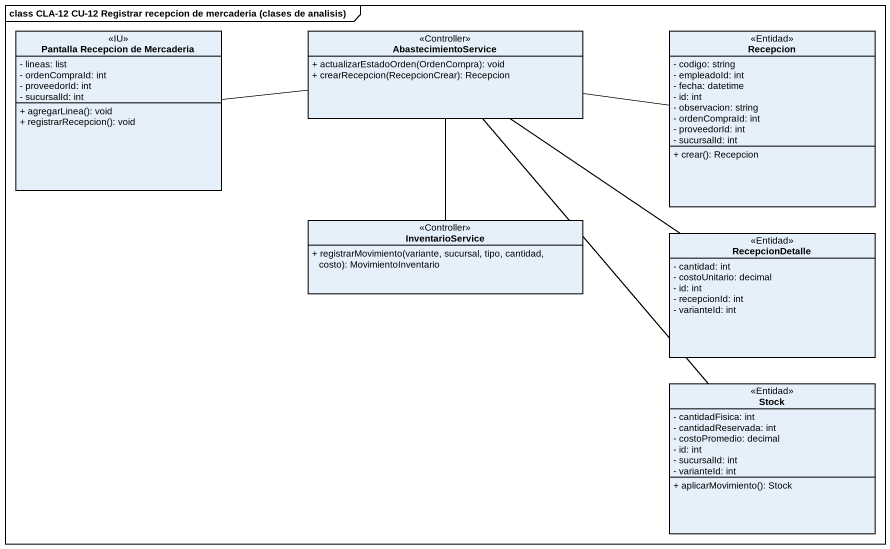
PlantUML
@startuml
mainframe class CLA-12 CU-12 Registrar recepcion de mercaderia (clases de analisis)
hide circle
hide empty members
skinparam classAttributeIconSize 0
class "Pantalla Recepcion de Mercaderia" as Pantalla_Recepcion_de <<IU>> {
  - lineas: list
  - ordenCompraId: int
  - proveedorId: int
  - sucursalId: int
  + agregarLinea(): void
  + registrarRecepcion(): void
}
class AbastecimientoService <<Controller>> {
  + actualizarEstadoOrden(OrdenCompra): void
  + crearRecepcion(RecepcionCrear): Recepcion
}
class Recepcion <<Entidad>> {
  - codigo: string
  - empleadoId: int
  - fecha: datetime
  - id: int
  - observacion: string
  - ordenCompraId: int
  - proveedorId: int
  - sucursalId: int
  + crear(): Recepcion
}
class InventarioService <<Controller>> {
  + registrarMovimiento(variante, sucursal, tipo, cantidad, costo): MovimientoInventario
}
class RecepcionDetalle <<Entidad>> {
  - cantidad: int
  - costoUnitario: decimal
  - id: int
  - recepcionId: int
  - varianteId: int
}
class Stock <<Entidad>> {
  - cantidadFisica: int
  - cantidadReservada: int
  - costoPromedio: decimal
  - id: int
  - sucursalId: int
  - varianteId: int
  + aplicarMovimiento(): Stock
}
Pantalla_Recepcion_de -right- AbastecimientoService
AbastecimientoService -right- Recepcion
AbastecimientoService -- InventarioService
AbastecimientoService -- RecepcionDetalle
AbastecimientoService -- Stock
@enduml
